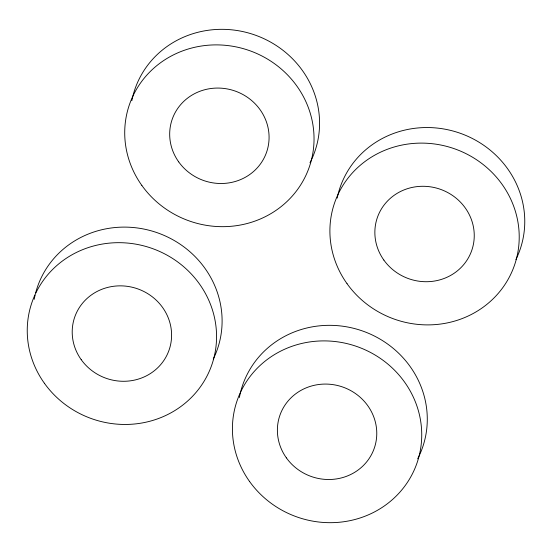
<?xml version="1.0" encoding="UTF-8"?>
<svg xmlns="http://www.w3.org/2000/svg" width="552" height="552" viewBox="0 0 552 552"><rect width="100%" height="100%" fill="white"/><g stroke="black" fill="none" stroke-linecap="round" stroke-linejoin="round"><path stroke-width="0.83" d="M239.389 397.523A95.199 90.335 19.6 0 1 361.87 330.751A95.199 90.335 19.6 0 1 417.685 458.795M34.21 299.308A95.199 90.335 19.6 0 1 35.073 295.196M35.687 292.732A95.199 90.335 19.6 0 1 159.204 233.434A95.199 90.335 19.6 0 1 213.258 359.083M131.845 100.692A95.199 90.335 19.6 0 1 254.589 34.893A95.199 90.335 19.6 0 1 309.982 162.785M337.189 198.092A95.199 90.335 19.6 0 1 459.354 132.963A95.199 90.335 19.6 0 1 515.92 259.509M286.385 457.87A49.977 47.424 19.6 0 0 372.131 453.358A49.977 47.424 19.6 0 0 322.72 384.144A49.977 47.424 19.6 0 0 286.385 457.87M249.559 481.468A95.199 90.335 19.6 0 0 412.889 472.871A95.199 90.335 19.6 0 0 318.773 341.032A95.199 90.335 19.6 0 0 249.559 481.468M81.206 359.649A49.977 47.424 19.6 0 0 166.952 355.136A49.977 47.424 19.6 0 0 117.541 285.922A49.977 47.424 19.6 0 0 81.206 359.649M44.388 383.247A95.199 90.335 19.6 0 0 207.718 374.649A95.199 90.335 19.6 0 0 113.595 242.811A95.199 90.335 19.6 0 0 44.388 383.247M178.682 161.86A49.977 47.424 19.6 0 0 264.436 157.348A49.977 47.424 19.6 0 0 215.018 88.134A49.977 47.424 19.6 0 0 178.682 161.86M141.864 185.458A95.199 90.335 19.6 0 0 305.194 176.861A95.199 90.335 19.6 0 0 211.078 45.022A95.199 90.335 19.6 0 0 141.864 185.458M347.042 283.68A95.199 90.335 19.6 0 0 510.372 275.082A95.199 90.335 19.6 0 0 416.256 143.244A95.199 90.335 19.6 0 0 347.042 283.68M383.861 260.082A49.977 47.424 19.6 0 0 469.607 255.569A49.977 47.424 19.6 0 0 420.196 186.355A49.977 47.424 19.6 0 0 383.861 260.082"/></g></svg>
